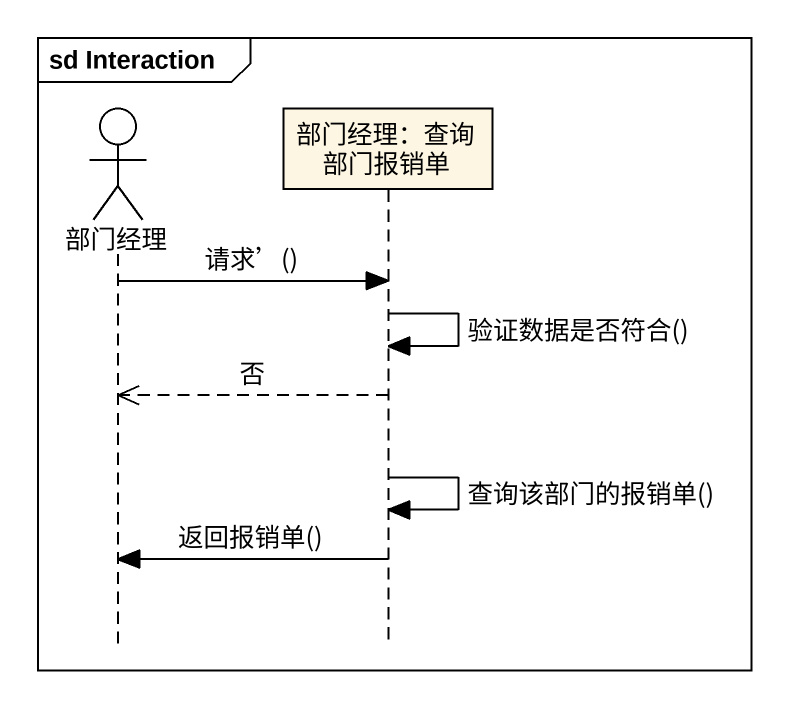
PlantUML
@startuml
mainframe sd Interaction
hide footbox
actor 部门经理
participant "部门经理：查询部门报销单" as 部门经理_查询部门报销单

部门经理 -> 部门经理_查询部门报销单 : 请求’()
部门经理_查询部门报销单 -> 部门经理_查询部门报销单 : 验证数据是否符合()
部门经理_查询部门报销单 -->> 部门经理 : 否
部门经理_查询部门报销单 -> 部门经理_查询部门报销单 : 查询该部门的报销单()
部门经理_查询部门报销单 -> 部门经理 : 返回报销单()
@enduml
